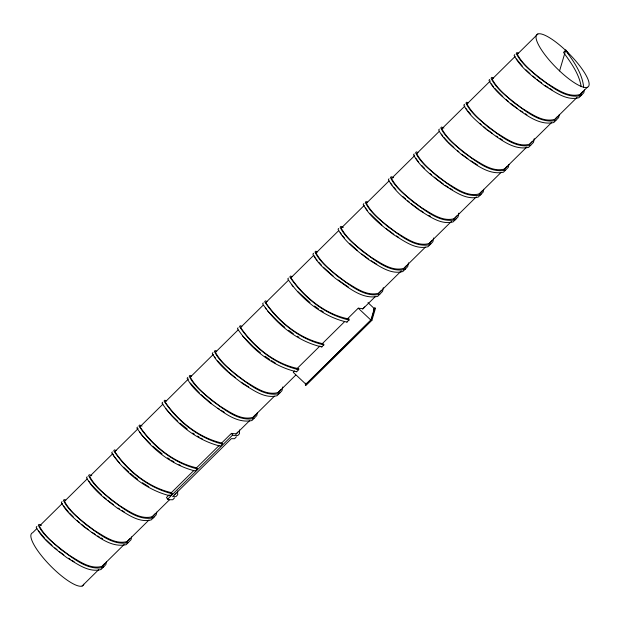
<?xml version="1.0" encoding="UTF-8"?>
<svg xmlns="http://www.w3.org/2000/svg" width="620" height="620" viewBox="0 0 620 620"><rect width="100%" height="100%" fill="white"/><g stroke="black" fill="none" stroke-linecap="round" stroke-linejoin="round"><path stroke-width="0.93" d="M106.431 561.743L105.873 564.557L103.067 567.478C87.118 570.811 73.129 557.923 60.845 549.537C52.661 542.236 43.183 535.269 38.277 525.202L38.983 524.35L41.447 525.396M131.587 536.912L131.029 539.726L126.131 544.709C110.174 548.049 96.185 535.161 83.909 526.775C75.718 519.475 66.239 512.5 61.334 502.44L62.047 501.588M156.744 512.081L156.186 514.887L153.38 517.808C137.423 521.141 123.434 508.253 111.158 499.875C102.974 492.567 93.496 485.6 88.582 475.532L89.296 474.688L91.76 475.726M257.362 412.75L256.804 415.555L251.906 420.546C235.949 423.879 221.96 410.99 209.684 402.613C201.492 395.304 192.014 388.337 187.108 378.27L187.821 377.425M282.704 386.981L281.961 390.724L279.155 393.646C263.198 396.978 249.209 384.09 236.933 375.704C228.749 368.404 219.271 361.437 214.365 351.37L215.07 350.517L216.713 351.215M383.323 287.649L382.579 291.392L377.681 296.383C361.724 299.716 347.735 286.828 335.459 278.442C327.267 271.142 317.797 264.174 312.883 254.107L313.596 253.254M408.479 262.818L407.735 266.561L404.93 269.483C388.972 272.815 374.984 259.927 362.708 251.542C354.524 244.241 345.046 237.274 340.14 227.207L340.845 226.354L343.31 227.401M433.636 237.979L432.892 241.73L430.086 244.644C414.129 247.985 400.14 235.096 387.864 226.711C379.68 219.41 370.202 212.435 365.288 202.368L366.002 201.523L367.644 202.221M458.792 213.148L458.048 216.899L455.243 219.813C439.286 223.146 425.297 210.258 413.021 201.872C404.829 194.572 395.351 187.604 390.445 177.537L391.158 176.692L393.623 177.731M483.755 189.255L483.197 192.06L480.392 194.982C464.442 198.315 450.453 185.427 438.17 177.041C429.986 169.741 420.507 162.773 415.601 152.706L416.314 151.853L417.957 152.551M508.911 164.424L508.354 167.23L503.456 172.221C487.498 175.553 473.51 162.665 461.233 154.279C453.042 146.979 443.571 140.012 438.658 129.944L439.371 129.092M534.254 138.648L533.51 142.399L528.612 147.382C512.655 150.714 498.666 137.834 486.382 129.448C478.198 122.148 468.72 115.173 463.814 105.106L464.527 104.261M559.225 114.754L558.667 117.567L553.761 122.551C537.811 125.883 523.822 112.995 511.539 104.609C503.355 97.309 493.877 90.342 488.971 80.275L489.684 79.43M584.381 89.923L583.823 92.729L581.018 95.651C565.06 98.983 551.072 86.095 538.796 77.709C530.604 70.409 521.133 63.442 516.22 53.374L516.933 52.522L518.576 53.219M373.511 309.225L374.891 307.869L375.441 308.38L371.915 320.3L305.877 385.485L305.327 384.966L305.869 383.129M294.632 370.977L293.268 372.333L305.916 384.237L370.899 320.083L374.302 308.597L367.978 302.645M305.327 384.966L371.365 319.781L374.891 307.869M559.566 70.897L565.642 50.383M40.021 525.473L39.386 526.24C46.144 538.439 58.156 546.825 69.037 555.132C78.818 560.906 90.04 569.656 102.029 566.355L104.765 563.51M65.177 500.635L64.542 501.41C71.3 513.608 83.312 521.994 94.194 530.302C103.966 536.075 115.188 544.825 127.185 541.524L129.921 538.679M90.334 475.804L89.698 476.579C96.456 488.777 108.469 497.155 119.342 505.471C129.123 511.244 140.345 519.994 152.342 516.692L155.077 513.848M115.491 450.972L114.847 451.748C127.976 470.867 148.521 487.374 171.383 492.652L172.221 493.753L170.12 495.822C146.421 490.102 125 472.882 111.647 452.771L112.352 451.918M140.647 426.142L140.004 426.909C153.132 446.036 173.678 462.543 196.54 467.821L197.377 468.921L195.277 470.991C171.577 465.271 150.156 448.051 136.803 427.939L137.508 427.087M190.952 376.472L190.317 377.247C197.075 389.445 209.087 397.823 219.968 406.139C229.741 411.913 240.963 420.662 252.96 417.361L255.696 414.517M216.109 351.641L215.473 352.416C222.231 364.614 234.244 372.992 245.117 381.308C254.897 387.082 266.12 395.831 278.117 392.522L280.852 389.678M241.265 326.81L240.63 327.577C254.123 347.022 275.179 364.25 298.856 368.722M266.422 301.971L265.779 302.746C279.101 322.02 299.894 338.915 323.167 343.774M291.578 277.14L290.935 277.915C304.435 297.352 325.492 314.588 349.161 319.052M316.727 252.309L316.091 253.084C322.849 265.283 334.862 273.66 345.743 281.976C355.516 287.75 366.738 296.5 378.735 293.19L381.471 290.354M341.884 227.478L341.248 228.245C348.006 240.444 360.019 248.829 370.892 257.137C380.672 262.911 391.894 271.661 403.891 268.359L406.627 265.515M367.04 202.639L366.404 203.414C373.163 215.613 385.175 223.99 396.048 232.306C405.829 238.08 417.051 246.83 429.048 243.528L431.784 240.684M392.197 177.808L391.553 178.583C398.311 190.782 410.332 199.16 421.205 207.475C430.985 213.249 442.207 221.999 454.204 218.697L456.932 215.853M417.353 152.977L416.71 153.752C423.468 165.951 435.488 174.328 446.361 182.637C456.142 188.418 467.364 197.16 479.353 193.858L482.089 191.022M442.502 128.146L441.866 128.913C448.624 141.112 460.637 149.498 471.518 157.805C481.291 163.579 492.512 172.329 504.51 169.028L507.245 166.183M467.658 103.308L467.023 104.083C473.781 116.281 485.793 124.659 496.674 132.975C506.447 138.748 517.669 147.498 529.666 144.197L532.402 141.352M492.815 78.477L492.179 79.252C498.937 91.45 510.95 99.828 521.823 108.144C531.604 113.917 542.826 122.667 554.822 119.366L557.558 116.521M517.971 53.645L517.336 54.421C524.094 66.619 536.106 74.997 546.98 83.305C556.76 89.086 567.982 97.828 579.979 94.527L582.715 91.69M36.89 526.419L36.177 527.271C42.997 540.113 55.552 548.894 66.813 557.636C76.927 563.681 88.497 572.857 100.975 569.548L103.78 566.626M87.195 476.757L86.49 477.601C93.302 490.443 105.865 499.224 117.126 507.974C127.24 514.011 138.81 523.195 151.28 519.878L154.085 516.956M162.665 402.256L161.952 403.108C175.305 423.212 196.726 440.44 220.433 446.16L222.534 444.091L221.689 442.99C198.834 437.704 178.289 421.197 165.16 402.078L188.449 378.944M212.978 352.586L212.265 353.439C219.077 366.281 231.64 375.061 242.901 383.803C253.014 389.848 264.585 399.032 277.055 395.715L279.86 392.793M238.126 327.755L237.421 328.608C250.968 348.874 272.645 366.498 296.786 371.783M263.283 302.924L262.578 303.777C276.125 324.043 297.801 341.667 321.943 346.952M288.44 278.093L287.734 278.938C301.281 299.212 322.958 316.836 347.091 322.121M338.753 228.424L338.04 229.276C344.86 242.118 357.415 250.899 368.675 259.64C378.789 265.685 390.36 274.862 402.829 271.552L405.635 268.63M363.901 203.593L363.196 204.445C370.008 217.287 382.571 226.067 393.824 234.81C403.946 240.854 415.516 250.031 427.986 246.713L430.792 243.799M389.058 178.762L388.353 179.606C395.165 192.448 407.728 201.229 418.981 209.971C429.094 216.016 440.673 225.2 453.143 221.883L455.948 218.969M414.214 153.923L413.509 154.775C420.321 167.617 432.884 176.398 444.137 185.14C454.251 191.185 465.821 200.361 478.299 197.052L481.104 194.13M514.832 54.591L514.127 55.444C520.939 68.285 533.502 77.066 544.755 85.808C554.869 91.853 566.447 101.029 578.917 97.72L581.723 94.798M581.18 86.653C579.15 73.757 571.012 62.798 563.541 52.452L565.789 49.925L568.556 53.707M174.352 494.962L176.034 493.148M174.553 497.821L172.763 499.743L169.183 499.736L167.679 499.17L166.447 497.527L169.183 494.83M237.879 432.101L236.189 433.915L231.431 433.38L221.851 442.835M236.398 436.775L234.608 438.696L231.314 438.689L172.624 496.636L175.91 496.643L177.7 494.721L177.583 490.993M364.7 306.908L363.018 308.714L358.252 308.179L347.308 318.982M36.82 528.628L32.69 532.712A36.596 9.463 45.4 0 0 50.941 566.293A36.596 9.463 45.4 0 0 83.801 584.203M40.269 525.225L62.326 503.456M65.077 500.735L87.133 478.966M90.582 475.563L112.639 453.786M115.39 451.065L138.136 428.614M140.205 426.575L162.952 404.116M190.518 376.906L213.264 354.454M216.016 351.726L238.072 329.956M240.831 327.236L262.888 305.466M266.329 302.064L288.385 280.287M291.144 277.566L313.201 255.797M315.952 253.069L338.698 230.617M341.457 227.897L364.204 205.445M366.265 203.406L389.011 180.947M391.77 178.227L414.517 155.775M417.268 153.055L439.324 131.285M442.083 128.557L464.829 106.105M466.891 104.067L490.327 80.933M492.396 78.895L515.143 56.435M517.204 54.397L537.881 33.984M170.547 493.481L193.804 470.518M196.54 467.821L219.116 445.532M296.685 368.954L319.943 345.991M321.997 343.968L344.573 321.687M296.562 371.752L298.654 369.683L297.158 368.489M321.718 346.921L323.81 344.852L322.315 343.658M346.875 322.09L348.967 320.013L347.464 318.827M167.679 499.17L232.663 435.015L234.166 435.581L237.747 435.589L239.545 433.667L239.421 429.947M82.119 586.016L98.634 569.702M101.385 566.99L124.101 544.562M126.17 542.523L148.885 520.103M151.637 517.382L169.531 499.72M235.802 434.295L249.589 420.686M252.348 417.965L274.404 396.196M277.845 392.793L295.763 375.1M362.623 309.101L375.03 296.856M378.479 293.454L401.218 270.994M403.287 268.956L425.343 247.186M428.792 243.784L451.531 221.325M453.6 219.286L476.346 196.834M479.105 194.114L501.161 172.337M503.913 169.617L526.659 147.165M529.418 144.445L551.475 122.667M554.234 119.947L576.972 97.495M579.041 95.449L587.311 87.288A36.596 9.463 45.4 0 0 558.697 44.299A36.596 9.463 45.4 0 0 541.779 50.321A36.596 9.463 45.4 0 0 587.311 87.288M555.861 120.482C539.904 123.814 525.915 110.926 513.639 102.54C505.455 95.24 495.977 88.273 491.071 78.205L491.776 77.361L493.419 78.05M530.704 145.312C514.747 148.645 500.759 135.764 488.482 127.379C480.299 120.071 470.82 113.103 465.914 103.036L466.62 102.192L468.263 102.889M505.548 170.151C489.599 173.484 475.602 160.596 463.326 152.21C455.142 144.91 445.664 137.942 440.758 127.875L441.463 127.023L443.928 128.069M379.773 294.314C363.824 297.647 349.827 284.758 337.551 276.373C329.367 269.072 319.889 262.105 314.983 252.038L315.688 251.185L317.332 251.883M253.999 418.477C238.041 421.809 224.053 408.921 211.776 400.543C203.593 393.235 194.114 386.268 189.208 376.201L189.914 375.356L191.557 376.046M128.224 542.639C112.267 545.98 98.278 533.091 86.002 524.706C77.818 517.406 68.34 510.43 63.434 500.371L64.139 499.518L65.782 500.216M349.192 320.052C325.05 314.766 303.374 297.143 289.827 276.869L290.532 276.024L292.175 276.714M324.035 344.883C299.902 339.597 278.225 321.974 264.67 301.708L265.383 300.855L267.026 301.553M298.879 369.714C274.745 364.428 253.069 346.805 239.514 326.538L240.227 325.686L241.87 326.384M222.534 444.091C198.826 438.363 177.405 421.143 164.052 401.039L164.757 400.187L166.4 400.884M197.377 468.921C173.67 463.202 152.249 445.982 138.895 425.87L139.608 425.018L142.065 426.064M172.221 493.753C148.513 488.033 127.092 470.812 113.739 450.701L114.452 449.849L116.095 450.546M428.808 215.465L430.528 216.333M200.702 438.084L202.415 438.96M178.978 464.667L180.691 465.543M100.936 537.858L102.649 538.726M544.887 85.374L548.08 87.397M549.677 88.404L552.071 89.915M520.529 110.717L522.923 112.228M525.318 113.739L526.915 114.754M496.171 136.051L497.767 137.059M500.162 138.578L502.557 140.089M471.014 160.882L477.4 164.92M445.059 185.217L448.26 187.232M449.857 188.24L452.251 189.759M420.709 210.552L423.104 212.063M396.351 235.887L398.745 237.406M371.194 260.726L376.782 264.252M348.432 287.068L338.202 280.023M320.881 310.387L323.284 311.899M297.329 336.234L298.925 337.241M269.778 359.553L265.065 356.244M271.374 360.561L275.365 363.08M243.823 383.881L248.612 386.903M217.868 408.208L219.465 409.216M221.061 410.223L224.254 412.246M192.712 433.039L194.308 434.046M197.509 436.069L199.105 437.077M167.563 457.87L169.958 459.389M171.554 460.396L173.949 461.908M142.406 482.709L148.792 486.739M118.048 508.043L119.644 509.051M122.039 510.57L124.434 512.081M92.093 532.371L95.286 534.394M97.681 535.905L99.278 536.912M68.533 558.217L70.13 559.225M71.734 560.232L74.129 561.743M537.106 79.631L541.771 83.08M517.398 108.484L510.531 103.269M487.576 129.875L492.241 133.323M461.644 154.132L467.868 158.728M437.263 179.536L443.486 184.132M411.331 203.802L419.112 209.544M386.175 228.633L393.956 234.376M361.801 254.037L368.799 259.207M314.603 306.001L318.486 308.876M288.664 330.259L293.338 333.707M241.467 382.222L243.024 383.377M211.645 403.612L200.973 394.568M187.271 429.017L179.955 423.111M162.115 453.856L152.667 446.144M134.625 476.958L137.741 479.26M113.359 504.664L108.05 500.596M85.095 527.202L88.203 529.503M59.164 551.459L63.829 554.908M532.843 76.043L535.688 78.438M506.261 99.681L508.392 101.478M479.686 123.318L481.104 124.511M483.949 126.906L486.088 128.704M457.374 150.544L458.8 151.737M430.086 173.584L431.512 174.778M434.357 177.173L436.488 178.963M405.643 199.012L402.876 196.54M407.774 200.81L409.2 202.004M381.912 225.044L370.148 213.761M357.469 250.472L349.889 243.652M333.025 275.908L323.392 267.212M310 302.529L297.569 291.408M284.844 327.368L278.442 321.981L267.801 311.201M260.4 352.796L253.293 346.812L242.645 336.04M228.85 372.248L235.244 377.627M128.937 472.177L123.496 467.154M130.363 473.37L133.912 476.361M103.78 497.007L106.625 499.402M77.206 520.645L79.337 522.443M81.476 524.233L84.32 526.628M54.893 547.871L57.032 549.669M371.365 319.781L371.915 320.3M358.252 308.179L370.899 320.083M525.977 69.828L529.991 73.648M502.828 96.573L494.768 88.335M448.5 142.414L453.863 147.513M424.685 168.516L421.615 165.354M228.137 371.651L217.488 360.871M199.632 393.289L190.363 383.09M177.824 421.313L171.794 415.571L165.703 408.572M150.66 444.23L142.026 435.372L139.562 432.101M101.688 495.179L91.714 485.034M73.183 516.817L69.44 513.019M46.02 539.741L52.049 545.476M522.234 66.022L516.398 58.954M470.766 114.429L468.054 111.236M443.881 137.376L447.919 141.779M393.576 187.038L395.878 189.557M344.418 237.964L342.279 235.399M318.688 262.167L321.571 265.313M119.753 463.349L114.406 456.932M68.285 511.756L63.604 505.951M44.865 538.478L38.448 530.782M231.431 433.38L232.663 435.015M491.242 83.785L493.698 87.056M466.085 108.616L467.069 109.926M441.425 134.106L442.897 136.067M415.78 158.286L418.725 162.208M390.623 183.117L392.096 185.078M365.467 207.948L367.435 210.567M340.31 232.787L341.295 234.089M316.138 258.928L317.122 260.229M291.966 285.06L292.95 286.37M265.337 307.938L266.321 309.24M214.536 356.95L215.52 358.259M88.761 481.112L91.218 484.383M565.518 50.212C573.531 61.279 582.296 73.129 583.645 87.149M314.379 255.975L315.154 257.618M112.755 453.817L113.917 456.281"/></g></svg>
